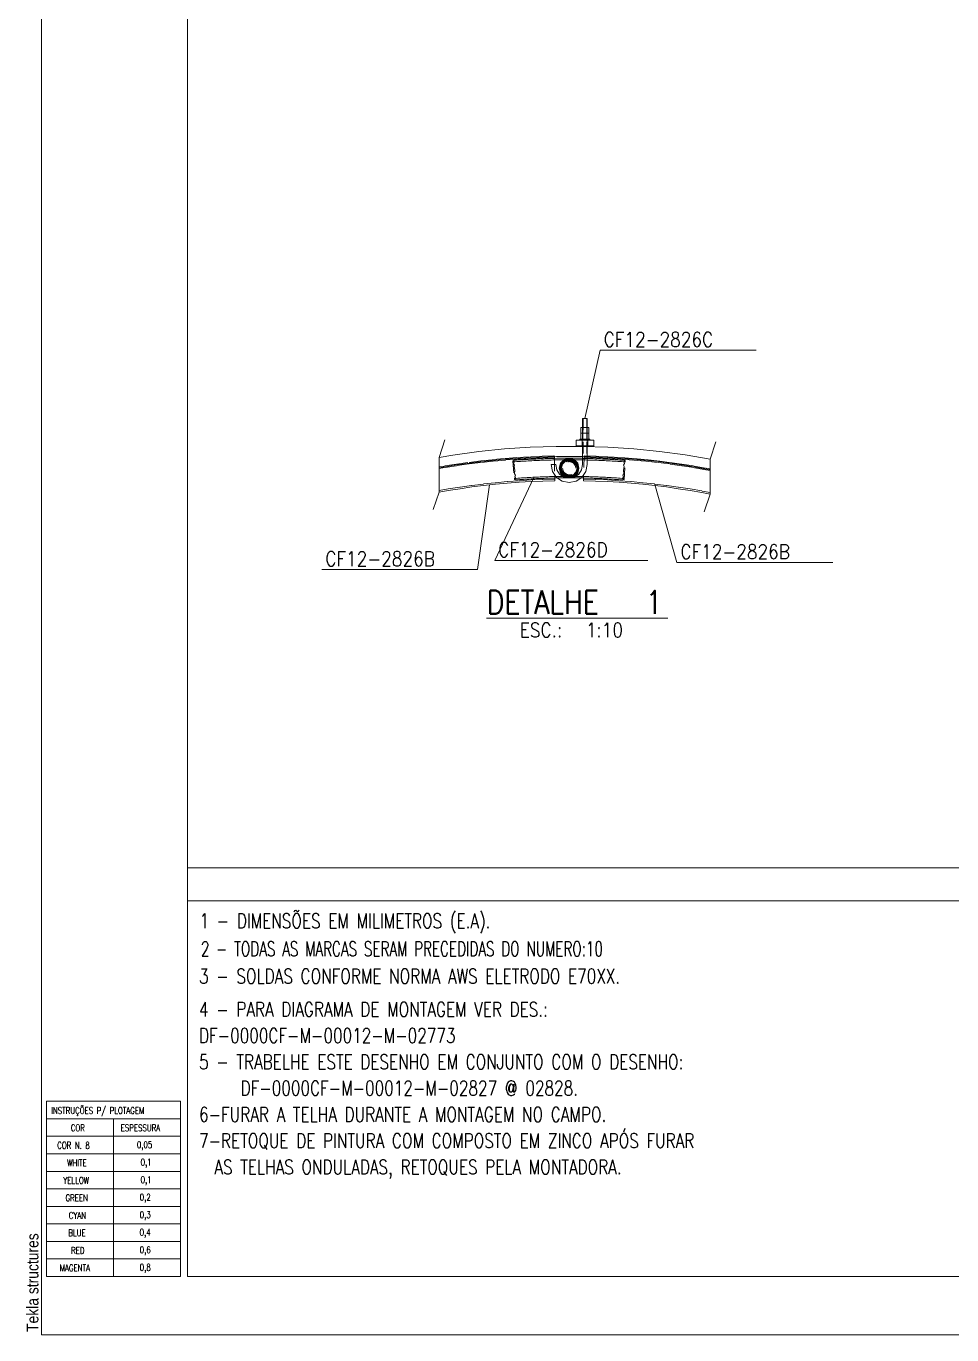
# Model space of a CAD drawing. Header units: millimetres. Extents: x -753 to 90, y 56274 to 56868.
# Drawn here: x -753.1 to -594.6, y 56273.7 to 56497.8 of the extents above; entities that cross this region are included whole.
import ezdxf

# ---------------------------------------------------------------- set-up
doc = ezdxf.new("R2010")
doc.units = ezdxf.units.MM
doc.linetypes.add('XKITLINE00', pattern=[0])
doc.linetypes.add('XKITLINE02', pattern=[4, 2, -2])
for name, color, linetype, lineweight in [('Folha do desenho', 3, 'Continuous', 0), ('Objeto gráfico', 3, 'Continuous', 0), ('Outro tipo de objeto', 7, 'Continuous', 0), ('Peça', 2, 'Continuous', 0), ('Texto', 7, 'Continuous', 0)]:
    doc.layers.add(name, color=color, linetype=linetype, lineweight=lineweight)
doc.styles.add('ARIAL', font='arial.ttf')
doc.styles.add('ROMANS', font='romans__.ttf')
doc.styles.add('SIMPLEX', font='simplex_.ttf')

# ---------------------------------------------------------------- blocks, each defined once
blk = doc.blocks.new('*A1')
at = {"layer": 'Folha do desenho', "color": 5, "style": 'ARIAL', "width": 0.85}
blk.add_text('Tekla structures', height=2, rotation=90, dxfattribs=at).set_placement((-751.02, 56274.21))
blk = doc.blocks.new('*A2079')
at = {"layer": 'Peça', "color": 4, "linetype": 'XKITLINE00', "lineweight": 0}
for p, q in [((-675.62, 56424.98), (-680.02, 56424.38)), ((-671.21, 56425.43), (-675.62, 56424.98)), ((-666.78, 56425.72), (-671.21, 56425.43)), ((-662.35, 56425.87), (-666.78, 56425.72)), ((-657.91, 56425.87), (-662.35, 56425.87)), ((-653.48, 56425.73), (-657.91, 56425.87)), ((-649.05, 56425.43), (-653.48, 56425.73)), ((-644.64, 56424.98), (-649.05, 56425.43)), ((-640.24, 56424.39), (-644.64, 56424.98)), ((-680.02, 56424.38), (-682.39, 56423.98)), ((-679.76, 56422.65), (-675.42, 56423.24)), ((-675.42, 56423.24), (-671.06, 56423.68)), ((-671.06, 56423.68), (-666.7, 56423.98)), ((-666.7, 56423.98), (-662.32, 56424.12)), ((-662.32, 56424.12), (-657.94, 56424.12)), ((-657.94, 56424.12), (-653.57, 56423.98)), ((-653.57, 56423.98), (-649.2, 56423.69)), ((-649.2, 56423.69), (-644.84, 56423.25)), ((-644.84, 56423.25), (-640.51, 56422.66)), ((-640.24, 56424.39), (-635.99, 56423.67)), ((-682.39, 56422.21), (-679.76, 56422.65)), ((-636.19, 56421.93), (-640.51, 56422.66)), ((-635.99, 56421.89), (-636.19, 56421.93))]:
    blk.add_line(p, q, dxfattribs=at)
blk = doc.blocks.new('*A2080')
at = {"layer": 'Peça', "color": 7, "linetype": 'XKITLINE02', "lineweight": 0}
for p, q in [((-658.12, 56428.1), (-658.12, 56429.1)), ((-658.12, 56429.1), (-657.77, 56429.1)), ((-658.12, 56429.1), (-657.77, 56429.1)), ((-657.77, 56428.1), (-658.12, 56428.1)), ((-658.12, 56428.1), (-657.77, 56428.1)), ((-657.77, 56428.1), (-657.77, 56429.1)), ((-657.77, 56429.1), (-657.08, 56429.1)), ((-657.77, 56429.1), (-657.08, 56429.1)), ((-657.08, 56428.1), (-657.77, 56428.1)), ((-657.77, 56428.1), (-657.08, 56428.1)), ((-657.08, 56428.1), (-657.08, 56429.1)), ((-656.73, 56429.1), (-657.08, 56429.1)), ((-657.08, 56429.1), (-656.73, 56429.1)), ((-657.08, 56428.1), (-656.73, 56428.1)), ((-656.73, 56428.1), (-657.08, 56428.1)), ((-656.73, 56428.1), (-656.73, 56429.1))]:
    blk.add_line(p, q, dxfattribs=at)
blk = doc.blocks.new('*A2081')
at = {"layer": 'Peça', "color": 7, "linetype": 'XKITLINE02', "lineweight": 0}
for p, q in [((-658.12, 56427.1), (-658.12, 56428.1)), ((-658.12, 56428.1), (-657.77, 56428.1)), ((-658.12, 56428.1), (-657.77, 56428.1)), ((-657.77, 56427.1), (-657.77, 56428.1)), ((-657.77, 56428.1), (-657.08, 56428.1)), ((-657.77, 56428.1), (-657.08, 56428.1)), ((-657.08, 56427.1), (-657.08, 56428.1)), ((-656.73, 56428.1), (-657.08, 56428.1)), ((-657.08, 56428.1), (-656.73, 56428.1)), ((-656.73, 56427.1), (-656.73, 56428.1)), ((-657.77, 56427.1), (-658.12, 56427.1)), ((-658.12, 56427.1), (-657.77, 56427.1)), ((-657.08, 56427.1), (-657.77, 56427.1)), ((-657.77, 56427.1), (-657.08, 56427.1)), ((-657.08, 56427.1), (-656.73, 56427.1)), ((-656.73, 56427.1), (-657.08, 56427.1))]:
    blk.add_line(p, q, dxfattribs=at)
blk = doc.blocks.new('*A2082')
at = {"layer": 'Peça', "color": 7, "linetype": 'XKITLINE02', "lineweight": 0}
for p, q in [((-658.27, 56426.94), (-658.27, 56427.1)), ((-657.85, 56427.1), (-658.27, 56427.1)), ((-658.27, 56427.1), (-658.16, 56427.1)), ((-658.16, 56426.94), (-658.27, 56426.94)), ((-658.27, 56426.94), (-658.16, 56426.94)), ((-658.16, 56427.1), (-657, 56427.1)), ((-657, 56426.94), (-658.16, 56426.94)), ((-658.16, 56426.94), (-656.69, 56426.94)), ((-657.87, 56426.94), (-657.87, 56427.1)), ((-657.2, 56427.1), (-657.87, 56427.1)), ((-657.03, 56426.94), (-657.87, 56426.94)), ((-656.69, 56427.1), (-657.85, 56427.1)), ((-657.03, 56427.1), (-657.81, 56427.1)), ((-657.2, 56426.94), (-657.81, 56426.94)), ((-657.03, 56426.94), (-656.99, 56426.94)), ((-657.03, 56426.94), (-656.97, 56426.94)), ((-657, 56427.1), (-656.57, 56427.1)), ((-657, 56426.94), (-656.92, 56426.94)), ((-656.99, 56426.94), (-656.97, 56426.94)), ((-656.97, 56426.94), (-656.97, 56427.1)), ((-656.92, 56426.94), (-656.69, 56426.94)), ((-656.57, 56427.1), (-656.69, 56427.1)), ((-656.69, 56426.94), (-656.57, 56426.94)), ((-656.69, 56426.94), (-656.57, 56426.94)), ((-656.57, 56426.94), (-656.57, 56427.1))]:
    blk.add_line(p, q, dxfattribs=at)
blk = doc.blocks.new('*A2083')
at = {"layer": 'Peça', "color": 7, "linetype": 'XKITLINE02', "lineweight": 0}
for p, q in [((-658.92, 56425.94), (-658.92, 56426.94)), ((-658.72, 56426.94), (-658.92, 56426.94)), ((-658.92, 56426.94), (-658.72, 56426.94)), ((-658.72, 56425.94), (-658.92, 56425.94)), ((-658.92, 56425.94), (-658.72, 56425.94)), ((-658.17, 56426.94), (-658.72, 56426.94)), ((-658.72, 56426.94), (-658.17, 56426.94)), ((-658.17, 56425.94), (-658.72, 56425.94)), ((-658.72, 56425.94), (-658.17, 56425.94)), ((-657.63, 56426.94), (-658.17, 56426.94)), ((-658.17, 56426.94), (-656.67, 56426.94)), ((-657.63, 56425.94), (-658.17, 56425.94)), ((-658.17, 56425.94), (-656.67, 56425.94)), ((-657.92, 56425.94), (-657.92, 56426.94)), ((-657.17, 56426.94), (-657.92, 56426.94)), ((-657.92, 56425.94), (-657.86, 56425.94)), ((-656.99, 56425.94), (-657.92, 56425.94)), ((-657.86, 56425.94), (-657.17, 56425.94)), ((-656.12, 56426.94), (-657.63, 56426.94)), ((-657.12, 56425.94), (-657.63, 56425.94)), ((-657.03, 56426.94), (-656.99, 56426.94)), ((-657.03, 56425.94), (-656.99, 56425.94)), ((-656.99, 56425.94), (-656.92, 56425.94)), ((-656.92, 56425.94), (-656.99, 56425.94)), ((-656.92, 56425.94), (-656.92, 56426.94)), ((-656.67, 56426.94), (-656.12, 56426.94)), ((-656.12, 56425.94), (-656.67, 56425.94)), ((-656.67, 56425.94), (-656.12, 56425.94)), ((-656.12, 56426.94), (-655.92, 56426.94)), ((-655.92, 56426.94), (-656.12, 56426.94)), ((-655.92, 56425.94), (-656.12, 56425.94)), ((-656.12, 56425.94), (-655.92, 56425.94)), ((-655.92, 56425.94), (-655.92, 56426.94))]:
    blk.add_line(p, q, dxfattribs=at)
blk = doc.blocks.new('*A2084')
at = {"layer": 'Peça', "color": 7, "linetype": 'XKITLINE02', "lineweight": 0}
for p, q in [((-657.82, 56430.65), (-657.82, 56422.74)), ((-657.42, 56430.65), (-657.82, 56430.65)), ((-657.72, 56430.65), (-657.72, 56424.15)), ((-657.63, 56430.65), (-657.14, 56430.65)), ((-657.14, 56430.65), (-657.42, 56430.65)), ((-657.21, 56430.65), (-657.12, 56430.65)), ((-657.12, 56430.65), (-657.21, 56430.65)), ((-657.12, 56430.65), (-657.12, 56424.15)), ((-657.03, 56422.74), (-657.03, 56430.65)), ((-663.22, 56422.74), (-663.22, 56422.76)), ((-663.22, 56422.76), (-662.54, 56422.76)), ((-662.98, 56421.56), (-663.22, 56422.74)), ((-663.1, 56422.76), (-662.43, 56422.76)), ((-662.43, 56422.74), (-662.43, 56422.76)), ((-662.25, 56421.86), (-662.43, 56422.74)), ((-657.99, 56421.86), (-657.82, 56422.74)), ((-657.21, 56424.15), (-657.42, 56424.15)), ((-657.42, 56424.15), (-657.21, 56424.15)), ((-657.26, 56421.56), (-657.03, 56422.74)), ((-657.12, 56424.15), (-657.21, 56424.15)), ((-662.98, 56421.56), (-662.31, 56420.56)), ((-662.31, 56420.56), (-661.31, 56419.89)), ((-661.76, 56421.12), (-662.25, 56421.86)), ((-661.01, 56420.62), (-661.76, 56421.12)), ((-661.01, 56420.62), (-660.13, 56420.45)), ((-659.23, 56420.62), (-660.11, 56420.45)), ((-658.49, 56421.12), (-659.23, 56420.62)), ((-657.93, 56420.56), (-658.93, 56419.89)), ((-657.99, 56421.86), (-658.49, 56421.12)), ((-657.26, 56421.56), (-657.93, 56420.56)), ((-661.31, 56419.89), (-660.13, 56419.66)), ((-660.13, 56420.45), (-660.12, 56420.45)), ((-660.13, 56419.66), (-660.11, 56419.66)), ((-660.11, 56419.66), (-658.93, 56419.89))]:
    blk.add_line(p, q, dxfattribs=at)
at = {"layer": 'Peça', "color": 4, "linetype": 'XKITLINE00', "lineweight": 0}
for p, q in [((-660.13, 56420.45), (-660.13, 56420.45)), ((-660.12, 56420.45), (-660.11, 56420.45))]:
    blk.add_line(p, q, dxfattribs=at)
blk = doc.blocks.new('*A2085')
at = {"layer": 'Peça', "color": 7, "linetype": 'XKITLINE02', "lineweight": 0}
for p, q in [((-679.44, 56422.82), (-681.52, 56422.49)), ((-679.44, 56422.82), (-677.36, 56423.11)), ((-677.32, 56422.85), (-679.4, 56422.55)), ((-675.27, 56423.37), (-677.36, 56423.11)), ((-675.24, 56423.11), (-677.32, 56422.85)), ((-675.27, 56423.37), (-673.17, 56423.6)), ((-673.15, 56423.34), (-675.24, 56423.11)), ((-673.17, 56423.6), (-671.08, 56423.79)), ((-671.05, 56423.53), (-673.15, 56423.34)), ((-671.08, 56423.79), (-671.07, 56423.79)), ((-671.07, 56423.79), (-668.98, 56423.95)), ((-668.96, 56423.69), (-671.05, 56423.53)), ((-668.98, 56423.95), (-666.87, 56424.08)), ((-666.86, 56423.81), (-668.96, 56423.69)), ((-664.77, 56424.17), (-666.87, 56424.08)), ((-664.76, 56423.91), (-666.86, 56423.81)), ((-664.77, 56424.17), (-662.66, 56424.23)), ((-662.66, 56423.96), (-664.76, 56423.91)), ((-662.66, 56424.23), (-662.66, 56424.11)), ((-662.65, 56423.61), (-662.6, 56420.99)), ((-682.39, 56422.34), (-681.52, 56422.49)), ((-682.39, 56422.07), (-681.48, 56422.23)), ((-679.4, 56422.55), (-681.48, 56422.23)), ((-682.39, 56418.3), (-680.87, 56418.57)), ((-678.85, 56418.88), (-680.87, 56418.57)), ((-676.83, 56419.17), (-678.85, 56418.88)), ((-674.81, 56419.42), (-676.83, 56419.17)), ((-672.78, 56419.64), (-674.81, 56419.42)), ((-670.74, 56419.83), (-672.78, 56419.64)), ((-668.71, 56419.99), (-670.74, 56419.83)), ((-666.67, 56420.11), (-668.71, 56419.99)), ((-666.67, 56420.11), (-664.63, 56420.2)), ((-664.63, 56420.2), (-662.59, 56420.25))]:
    blk.add_line(p, q, dxfattribs=at)
at = {"layer": 'Peça', "color": 4, "linetype": 'XKITLINE00', "lineweight": 0}
for p, q in [((-662.66, 56424.11), (-662.66, 56424.07)), ((-662.66, 56424.07), (-662.64, 56422.76)), ((-662.6, 56420.99), (-662.58, 56419.99)), ((-682.39, 56418.03), (-680.83, 56418.3)), ((-680.83, 56418.3), (-678.81, 56418.62)), ((-678.81, 56418.62), (-676.8, 56418.91)), ((-676.8, 56418.91), (-674.77, 56419.16)), ((-674.77, 56419.16), (-672.75, 56419.38)), ((-672.75, 56419.38), (-670.72, 56419.57)), ((-670.72, 56419.57), (-668.69, 56419.72)), ((-668.69, 56419.72), (-666.65, 56419.84)), ((-664.62, 56419.93), (-666.65, 56419.84)), ((-662.58, 56419.99), (-664.62, 56419.93))]:
    blk.add_line(p, q, dxfattribs=at)
blk = doc.blocks.new('*A2086')
at = {"layer": 'Peça', "color": 7, "linetype": 'XKITLINE02', "lineweight": 0}
for p, q in [((-661.63, 56422.8), (-661.81, 56422.13)), ((-661.64, 56422.76), (-661.81, 56422.13)), ((-661.58, 56422.98), (-661.64, 56422.76)), ((-660.97, 56423.59), (-661.58, 56422.98)), ((-661.58, 56422.98), (-660.97, 56423.59)), ((-661.36, 56422.8), (-661.54, 56422.13)), ((-661.35, 56422.84), (-661.36, 56422.8)), ((-661.35, 56422.84), (-660.83, 56423.36)), ((-660.97, 56423.59), (-660.12, 56423.82)), ((-660.29, 56423.77), (-660.97, 56423.59)), ((-659.28, 56423.59), (-660.97, 56423.59)), ((-660.83, 56423.36), (-660.12, 56423.55)), ((-660.12, 56423.82), (-660.29, 56423.77)), ((-660.12, 56423.82), (-659.28, 56423.59)), ((-659.49, 56423.65), (-660.12, 56423.82)), ((-660.12, 56423.55), (-659.41, 56423.36)), ((-659.28, 56423.59), (-659.49, 56423.65)), ((-659.41, 56423.36), (-658.89, 56422.84)), ((-659.28, 56423.59), (-658.66, 56422.98)), ((-659.28, 56423.59), (-658.66, 56422.98)), ((-658.89, 56422.84), (-658.88, 56422.8)), ((-658.88, 56422.8), (-658.7, 56422.13)), ((-658.66, 56422.98), (-658.44, 56422.13)), ((-661.63, 56421.46), (-661.81, 56422.13)), ((-661.64, 56421.51), (-661.81, 56422.13)), ((-661.64, 56421.51), (-661.58, 56421.29)), ((-661.58, 56421.29), (-660.97, 56420.67)), ((-661.58, 56421.29), (-660.97, 56420.67)), ((-661.36, 56421.46), (-661.54, 56422.13)), ((-661.35, 56421.42), (-661.36, 56421.46)), ((-660.83, 56420.9), (-661.35, 56421.42)), ((-660.12, 56420.45), (-660.97, 56420.67)), ((-660.97, 56420.67), (-659.28, 56420.67)), ((-660.97, 56420.67), (-660.28, 56420.49)), ((-660.12, 56420.71), (-660.83, 56420.9)), ((-659.41, 56420.9), (-660.12, 56420.71)), ((-659.28, 56420.67), (-660.12, 56420.45)), ((-660.12, 56420.45), (-659.33, 56420.66)), ((-659.41, 56420.9), (-658.89, 56421.42)), ((-659.33, 56420.66), (-659.28, 56420.67)), ((-658.66, 56421.29), (-659.28, 56420.67)), ((-658.66, 56421.29), (-659.28, 56420.67)), ((-658.89, 56421.42), (-658.88, 56421.46)), ((-658.88, 56421.46), (-658.7, 56422.13)), ((-658.44, 56422.13), (-658.66, 56421.29)), ((-660.28, 56420.49), (-660.12, 56420.45))]:
    blk.add_line(p, q, dxfattribs=at)
for radius, start, end in [(1.57, 157.5, 337.5), (1.57, 337.5, 157.5), (1.42, 120, 300), (1.42, 300, 120)]:
    blk.add_arc((-660.12, 56422.13), radius, start, end, dxfattribs=at)
blk = doc.blocks.new('*A2087')
at = {"layer": 'Peça', "color": 4, "linetype": 'XKITLINE00', "lineweight": 0}
for p, q in [((-661.58, 56422.98), (-661.81, 56422.13)), ((-660.97, 56423.59), (-661.58, 56422.98)), ((-660.12, 56423.82), (-660.97, 56423.59)), ((-660.12, 56423.82), (-659.28, 56423.59)), ((-659.28, 56423.59), (-658.66, 56422.98)), ((-658.66, 56422.98), (-658.44, 56422.13)), ((-661.81, 56422.13), (-661.58, 56421.29)), ((-661.58, 56421.29), (-660.97, 56420.67)), ((-660.97, 56420.67), (-660.12, 56420.45)), ((-659.28, 56420.67), (-660.12, 56420.45)), ((-658.66, 56421.29), (-659.28, 56420.67)), ((-658.66, 56421.29), (-658.44, 56422.13))]:
    blk.add_line(p, q, dxfattribs=at)
at = {"layer": 'Peça', "color": 7, "linetype": 'XKITLINE02', "lineweight": 0}
for p, q in [((-660.97, 56423.59), (-661.58, 56422.98)), ((-661.58, 56422.98), (-661.58, 56422.98)), ((-661.54, 56422.13), (-661.35, 56422.84)), ((-661.35, 56422.84), (-660.83, 56423.36)), ((-660.97, 56423.59), (-660.12, 56423.82)), ((-660.97, 56423.59), (-659.28, 56423.59)), ((-660.83, 56423.36), (-660.12, 56423.55)), ((-660.12, 56423.82), (-659.49, 56423.65)), ((-660.12, 56423.55), (-659.41, 56423.36)), ((-659.49, 56423.65), (-659.28, 56423.59)), ((-658.89, 56422.84), (-659.41, 56423.36)), ((-659.28, 56423.59), (-658.66, 56422.98)), ((-658.7, 56422.13), (-658.89, 56422.84)), ((-658.66, 56422.98), (-658.66, 56422.98)), ((-661.81, 56422.13), (-661.81, 56422.13)), ((-661.64, 56421.51), (-661.63, 56421.46)), ((-661.58, 56421.29), (-660.97, 56420.67)), ((-661.35, 56421.42), (-661.54, 56422.13)), ((-661.35, 56421.42), (-660.83, 56420.9)), ((-660.97, 56420.67), (-659.28, 56420.67)), ((-660.12, 56420.45), (-660.97, 56420.67)), ((-660.83, 56420.9), (-660.12, 56420.71)), ((-660.12, 56420.71), (-659.41, 56420.9)), ((-659.49, 56420.62), (-660.12, 56420.45)), ((-659.28, 56420.67), (-659.49, 56420.62)), ((-659.41, 56420.9), (-658.89, 56421.42)), ((-658.66, 56421.29), (-659.28, 56420.67)), ((-658.7, 56422.13), (-658.89, 56421.42)), ((-658.61, 56421.51), (-658.66, 56421.29)), ((-658.44, 56422.13), (-658.44, 56422.13))]:
    blk.add_line(p, q, dxfattribs=at)
at = {"layer": 'Peça', "color": 4, "linetype": 'XKITLINE00', "lineweight": 0}
for radius, start, end in [(1.57, 22.5, 202.5), (1.57, 202.5, 22.5), (1.42, 60, 240), (1.42, 240, 60)]:
    blk.add_arc((-660.12, 56422.13), radius, start, end, dxfattribs=at)
blk = doc.blocks.new('*A2088')
at = {"layer": 'Peça', "color": 7, "linetype": 'XKITLINE02', "lineweight": 0}
for p, q in [((-657.58, 56424.23), (-657.64, 56420.99)), ((-655.49, 56423.91), (-657.59, 56423.96)), ((-657.58, 56424.23), (-655.48, 56424.17)), ((-653.39, 56423.81), (-655.49, 56423.91)), ((-655.48, 56424.17), (-653.37, 56424.08)), ((-651.29, 56423.69), (-653.39, 56423.81)), ((-653.37, 56424.08), (-651.27, 56423.95)), ((-649.19, 56423.53), (-651.29, 56423.69)), ((-651.27, 56423.95), (-649.17, 56423.79)), ((-647.1, 56423.34), (-649.19, 56423.53)), ((-649.17, 56423.79), (-647.07, 56423.6)), ((-645.01, 56423.11), (-647.1, 56423.34)), ((-647.07, 56423.6), (-644.98, 56423.37)), ((-642.92, 56422.85), (-645.01, 56423.11)), ((-644.98, 56423.37), (-642.89, 56423.11)), ((-640.84, 56422.55), (-642.92, 56422.85)), ((-642.89, 56423.11), (-640.8, 56422.82)), ((-640.8, 56422.82), (-638.72, 56422.49)), ((-638.77, 56422.23), (-640.84, 56422.55)), ((-636.7, 56421.86), (-638.77, 56422.23)), ((-638.72, 56422.49), (-636.65, 56422.13)), ((-636.7, 56421.86), (-635.99, 56421.73)), ((-636.65, 56422.13), (-635.99, 56422)), ((-655.62, 56420.2), (-657.66, 56420.25)), ((-653.58, 56420.11), (-655.62, 56420.2)), ((-653.58, 56420.11), (-651.54, 56419.99)), ((-651.54, 56419.99), (-649.5, 56419.83)), ((-649.5, 56419.83), (-647.47, 56419.64)), ((-647.47, 56419.64), (-645.44, 56419.42)), ((-645.44, 56419.42), (-643.41, 56419.17)), ((-643.41, 56419.17), (-641.39, 56418.88)), ((-641.39, 56418.88), (-639.38, 56418.57)), ((-639.38, 56418.57), (-637.36, 56418.22)), ((-637.36, 56418.22), (-635.99, 56417.95))]:
    blk.add_line(p, q, dxfattribs=at)
at = {"layer": 'Peça', "color": 4, "linetype": 'XKITLINE00', "lineweight": 0}
for p, q in [((-657.64, 56420.99), (-657.66, 56419.99)), ((-657.66, 56419.99), (-655.63, 56419.93)), ((-655.63, 56419.93), (-653.59, 56419.84)), ((-653.59, 56419.84), (-651.56, 56419.72)), ((-651.56, 56419.72), (-649.53, 56419.57)), ((-649.53, 56419.57), (-647.5, 56419.38)), ((-647.5, 56419.38), (-645.47, 56419.16)), ((-645.47, 56419.16), (-643.45, 56418.91)), ((-643.45, 56418.91), (-641.43, 56418.62)), ((-641.43, 56418.62), (-639.42, 56418.3)), ((-639.42, 56418.3), (-637.41, 56417.95)), ((-637.41, 56417.95), (-635.99, 56417.68))]:
    blk.add_line(p, q, dxfattribs=at)
blk = doc.blocks.new('*A2089')
at = {"layer": 'Peça', "color": 7, "linetype": 'XKITLINE02', "lineweight": 0}
for p, q in [((-661.46, 56422.14), (-661.29, 56422.8)), ((-661.29, 56422.8), (-660.8, 56423.29)), ((-660.8, 56423.29), (-660.12, 56423.47)), ((-660.12, 56423.47), (-659.45, 56423.29)), ((-659.45, 56423.29), (-658.96, 56422.8)), ((-658.96, 56422.8), (-658.78, 56422.13)), ((-661.47, 56422.13), (-661.46, 56422.14)), ((-661.29, 56421.46), (-661.47, 56422.13)), ((-660.8, 56420.96), (-661.29, 56421.46)), ((-660.12, 56420.78), (-660.8, 56420.96)), ((-659.45, 56420.96), (-660.12, 56420.78)), ((-658.96, 56421.46), (-659.45, 56420.96)), ((-658.78, 56422.13), (-658.96, 56421.46))]:
    blk.add_line(p, q, dxfattribs=at)
for radius, start, end in [(1.23, 22.5, 202.5), (1.12, 0, 180), (1.23, 202.5, 22.5), (1.12, 180, 0)]:
    blk.add_arc((-660.12, 56422.13), radius, start, end, dxfattribs=at)
blk = doc.blocks.new('*A2090')
at = {"layer": 'Peça', "color": 7, "linetype": 'XKITLINE02', "lineweight": 0}
for p, q in [((-669.57, 56423.48), (-669.76, 56423.35)), ((-669.76, 56423.35), (-669.52, 56420.22)), ((-669.75, 56423.2), (-669.42, 56423.22)), ((-669.57, 56423.48), (-669.64, 56423.3)), ((-669.64, 56423.3), (-669.51, 56423.26)), ((-669.51, 56423.26), (-669.63, 56422.94)), ((-669.63, 56422.94), (-669.46, 56422.64)), ((-669.57, 56423.48), (-669.44, 56423.49)), ((-669.44, 56423.49), (-669.12, 56423.51)), ((-669.42, 56423.22), (-669.1, 56423.25)), ((-669.12, 56423.51), (-668.79, 56423.54)), ((-669.1, 56423.25), (-668.77, 56423.27)), ((-668.79, 56423.54), (-668.46, 56423.56)), ((-668.77, 56423.27), (-668.44, 56423.29)), ((-668.46, 56423.56), (-668.14, 56423.58)), ((-668.44, 56423.29), (-668.12, 56423.31)), ((-668.14, 56423.58), (-667.81, 56423.6)), ((-668.12, 56423.31), (-667.79, 56423.33)), ((-667.81, 56423.6), (-667.48, 56423.62)), ((-667.79, 56423.33), (-667.47, 56423.35)), ((-667.48, 56423.62), (-667.16, 56423.64)), ((-667.47, 56423.35), (-667.14, 56423.37)), ((-667.16, 56423.64), (-666.83, 56423.66)), ((-667.14, 56423.37), (-666.82, 56423.39)), ((-666.83, 56423.66), (-666.5, 56423.67)), ((-666.82, 56423.39), (-666.49, 56423.41)), ((-666.5, 56423.67), (-666.18, 56423.69)), ((-666.49, 56423.41), (-666.16, 56423.42)), ((-666.18, 56423.69), (-665.85, 56423.7)), ((-666.16, 56423.42), (-665.84, 56423.44)), ((-665.85, 56423.7), (-665.52, 56423.72)), ((-665.84, 56423.44), (-665.51, 56423.45)), ((-665.52, 56423.72), (-665.2, 56423.73)), ((-665.51, 56423.45), (-665.18, 56423.47)), ((-665.2, 56423.73), (-664.87, 56423.74)), ((-665.18, 56423.47), (-664.86, 56423.48)), ((-664.87, 56423.74), (-664.54, 56423.76)), ((-664.86, 56423.48), (-664.53, 56423.49)), ((-664.54, 56423.76), (-664.21, 56423.77)), ((-664.53, 56423.49), (-664.21, 56423.5)), ((-664.21, 56423.77), (-663.89, 56423.78)), ((-664.21, 56423.5), (-663.88, 56423.51)), ((-663.89, 56423.78), (-663.56, 56423.79)), ((-663.88, 56423.51), (-663.55, 56423.52)), ((-663.56, 56423.79), (-663.23, 56423.8)), ((-663.55, 56423.52), (-663.23, 56423.53)), ((-663.23, 56423.8), (-662.91, 56423.8)), ((-663.23, 56423.53), (-662.9, 56423.54)), ((-662.66, 56423.81), (-662.91, 56423.8)), ((-662.9, 56423.54), (-662.57, 56423.55)), ((-662.57, 56423.55), (-662.25, 56423.55)), ((-662.25, 56423.55), (-661.92, 56423.56)), ((-661.92, 56423.56), (-661.59, 56423.56)), ((-661.59, 56423.56), (-661.27, 56423.56)), ((-661.27, 56423.56), (-660.94, 56423.57)), ((-660.94, 56423.57), (-660.61, 56423.57)), ((-660.61, 56423.57), (-660.29, 56423.57)), ((-660.29, 56423.57), (-659.96, 56423.57)), ((-659.96, 56423.57), (-659.63, 56423.57)), ((-659.63, 56423.57), (-659.31, 56423.57)), ((-659.31, 56423.57), (-658.98, 56423.56)), ((-658.98, 56423.56), (-658.66, 56423.56)), ((-658.66, 56423.56), (-658.33, 56423.56)), ((-658.33, 56423.56), (-658, 56423.55)), ((-658, 56423.55), (-657.68, 56423.55)), ((-657.82, 56423.81), (-657.67, 56423.81)), ((-657.68, 56423.55), (-657.35, 56423.54)), ((-657.67, 56423.81), (-657.34, 56423.8)), ((-657.35, 56423.54), (-657.02, 56423.53)), ((-657.34, 56423.8), (-657.02, 56423.8)), ((-657.02, 56423.8), (-656.69, 56423.79)), ((-657.02, 56423.53), (-656.7, 56423.52)), ((-656.7, 56423.52), (-656.37, 56423.51)), ((-656.69, 56423.79), (-656.36, 56423.78)), ((-656.37, 56423.51), (-656.04, 56423.5)), ((-656.36, 56423.78), (-656.03, 56423.77)), ((-656.04, 56423.5), (-655.72, 56423.49)), ((-656.03, 56423.77), (-655.71, 56423.76)), ((-655.72, 56423.49), (-655.39, 56423.48)), ((-655.71, 56423.76), (-655.38, 56423.74)), ((-655.39, 56423.48), (-655.06, 56423.47)), ((-655.38, 56423.74), (-655.05, 56423.73)), ((-655.06, 56423.47), (-654.74, 56423.45)), ((-655.05, 56423.73), (-654.73, 56423.72)), ((-654.74, 56423.45), (-654.41, 56423.44)), ((-654.73, 56423.72), (-654.4, 56423.7)), ((-654.41, 56423.44), (-654.09, 56423.42)), ((-654.4, 56423.7), (-654.07, 56423.69)), ((-654.09, 56423.42), (-653.76, 56423.41)), ((-654.07, 56423.69), (-653.75, 56423.67)), ((-653.76, 56423.41), (-653.43, 56423.39)), ((-653.75, 56423.67), (-653.42, 56423.65)), ((-653.43, 56423.39), (-653.11, 56423.37)), ((-653.42, 56423.65), (-653.39, 56423.65)), ((-653.39, 56423.65), (-653.09, 56423.64)), ((-653.11, 56423.37), (-652.78, 56423.35)), ((-653.09, 56423.64), (-652.77, 56423.62)), ((-652.78, 56423.35), (-652.46, 56423.33)), ((-652.77, 56423.62), (-652.44, 56423.6)), ((-652.46, 56423.33), (-652.13, 56423.31)), ((-652.44, 56423.6), (-652.11, 56423.58)), ((-652.13, 56423.31), (-651.8, 56423.29)), ((-652.11, 56423.58), (-651.79, 56423.56)), ((-651.8, 56423.29), (-651.48, 56423.27)), ((-651.79, 56423.56), (-651.46, 56423.53)), ((-651.48, 56423.27), (-651.15, 56423.25)), ((-651.46, 56423.53), (-651.13, 56423.51)), ((-651.15, 56423.25), (-650.83, 56423.22)), ((-651.13, 56423.51), (-650.81, 56423.49)), ((-650.83, 56423.22), (-650.5, 56423.2)), ((-650.81, 56423.49), (-650.68, 56423.48)), ((-650.79, 56422.64), (-650.62, 56422.94)), ((-650.62, 56423.3), (-650.75, 56423.26)), ((-650.62, 56422.94), (-650.75, 56423.26)), ((-650.73, 56420.22), (-650.49, 56423.35)), ((-650.68, 56423.48), (-650.49, 56423.35)), ((-650.68, 56423.48), (-650.62, 56423.3)), ((-669.46, 56422.64), (-669.56, 56422.42)), ((-669.56, 56422.42), (-669.44, 56421.8)), ((-669.44, 56421.8), (-669.56, 56422.42)), ((-669.47, 56421.17), (-669.44, 56421.8)), ((-669.47, 56421.17), (-669.44, 56421.8)), ((-669.32, 56420.96), (-669.47, 56421.17)), ((-669.45, 56420.64), (-669.32, 56420.96)), ((-669.27, 56420.35), (-669.45, 56420.64)), ((-667.94, 56420.48), (-667.62, 56420.5)), ((-667.62, 56420.5), (-667.3, 56420.52)), ((-667.3, 56420.52), (-666.98, 56420.54)), ((-666.98, 56420.54), (-666.66, 56420.55)), ((-666.66, 56420.55), (-666.34, 56420.57)), ((-666.34, 56420.57), (-666.03, 56420.59)), ((-666.03, 56420.59), (-665.71, 56420.6)), ((-665.71, 56420.6), (-665.39, 56420.62)), ((-665.39, 56420.62), (-665.07, 56420.63)), ((-665.07, 56420.63), (-664.75, 56420.64)), ((-664.75, 56420.64), (-664.43, 56420.65)), ((-664.43, 56420.65), (-664.11, 56420.66)), ((-664.11, 56420.66), (-663.79, 56420.67)), ((-663.79, 56420.67), (-663.48, 56420.68)), ((-663.48, 56420.68), (-663.16, 56420.69)), ((-663.16, 56420.69), (-662.84, 56420.7)), ((-662.84, 56420.7), (-662.52, 56420.71)), ((-662.2, 56420.71), (-662.52, 56420.71)), ((-662.2, 56420.71), (-661.88, 56420.72)), ((-661.88, 56420.72), (-661.56, 56420.72)), ((-661.56, 56420.72), (-661.24, 56420.72)), ((-661.24, 56420.72), (-660.92, 56420.73)), ((-660.92, 56420.73), (-660.6, 56420.73)), ((-660.6, 56420.73), (-660.28, 56420.73)), ((-660.28, 56420.73), (-659.97, 56420.73)), ((-659.97, 56420.73), (-659.65, 56420.73)), ((-659.65, 56420.73), (-659.33, 56420.73)), ((-659.33, 56420.73), (-659.01, 56420.72)), ((-659.01, 56420.72), (-658.69, 56420.72)), ((-658.69, 56420.72), (-658.37, 56420.72)), ((-658.37, 56420.72), (-658.05, 56420.71)), ((-658.05, 56420.71), (-657.73, 56420.71)), ((-657.73, 56420.71), (-657.41, 56420.7)), ((-657.41, 56420.7), (-657.09, 56420.69)), ((-657.09, 56420.69), (-656.77, 56420.68)), ((-656.77, 56420.68), (-656.46, 56420.67)), ((-656.46, 56420.67), (-656.14, 56420.66)), ((-656.14, 56420.66), (-655.82, 56420.65)), ((-655.82, 56420.65), (-655.5, 56420.64)), ((-655.5, 56420.64), (-655.18, 56420.63)), ((-655.18, 56420.63), (-654.86, 56420.62)), ((-654.86, 56420.62), (-654.54, 56420.6)), ((-654.54, 56420.6), (-654.22, 56420.59)), ((-654.22, 56420.59), (-653.9, 56420.57)), ((-653.9, 56420.57), (-653.59, 56420.55)), ((-653.59, 56420.55), (-653.27, 56420.54)), ((-653.27, 56420.54), (-652.95, 56420.52)), ((-652.95, 56420.52), (-652.63, 56420.5)), ((-652.63, 56420.5), (-652.31, 56420.48)), ((-650.97, 56420.35), (-650.8, 56420.64)), ((-650.93, 56420.96), (-650.78, 56421.17)), ((-650.8, 56420.64), (-650.93, 56420.96)), ((-650.69, 56422.42), (-650.81, 56421.8)), ((-650.69, 56422.42), (-650.81, 56421.8)), ((-650.78, 56421.17), (-650.81, 56421.8)), ((-650.81, 56421.8), (-650.78, 56421.17)), ((-650.79, 56422.64), (-650.69, 56422.42)), ((-669.53, 56420.37), (-669.21, 56420.39)), ((-669.52, 56420.22), (-669.31, 56420.12)), ((-669.39, 56420.28), (-669.27, 56420.35)), ((-669.31, 56420.12), (-669.39, 56420.28)), ((-669.19, 56420.13), (-669.31, 56420.12)), ((-669.21, 56420.39), (-668.89, 56420.42)), ((-668.87, 56420.15), (-669.19, 56420.13)), ((-668.89, 56420.42), (-668.57, 56420.44)), ((-668.56, 56420.17), (-668.87, 56420.15)), ((-668.57, 56420.44), (-668.26, 56420.46)), ((-668.24, 56420.19), (-668.56, 56420.17)), ((-668.26, 56420.46), (-667.94, 56420.48)), ((-667.92, 56420.22), (-668.24, 56420.19)), ((-667.6, 56420.24), (-667.92, 56420.22)), ((-667.29, 56420.25), (-667.6, 56420.24)), ((-666.97, 56420.27), (-667.29, 56420.25)), ((-666.65, 56420.29), (-666.97, 56420.27)), ((-666.33, 56420.31), (-666.65, 56420.29)), ((-666.01, 56420.32), (-666.33, 56420.31)), ((-665.7, 56420.34), (-666.01, 56420.32)), ((-665.38, 56420.35), (-665.7, 56420.34)), ((-665.06, 56420.36), (-665.38, 56420.35)), ((-664.74, 56420.38), (-665.06, 56420.36)), ((-664.42, 56420.39), (-664.74, 56420.38)), ((-664.1, 56420.4), (-664.42, 56420.39)), ((-663.79, 56420.41), (-664.1, 56420.4)), ((-663.47, 56420.42), (-663.79, 56420.41)), ((-663.15, 56420.43), (-663.47, 56420.42)), ((-662.83, 56420.43), (-663.15, 56420.43)), ((-662.59, 56420.44), (-662.83, 56420.43)), ((-662.14, 56420.45), (-661.88, 56420.45)), ((-661.88, 56420.45), (-661.56, 56420.46)), ((-661.56, 56420.46), (-661.46, 56420.46)), ((-661.46, 56420.46), (-661.24, 56420.46)), ((-660.92, 56420.46), (-661.24, 56420.46)), ((-660.6, 56420.46), (-660.92, 56420.46)), ((-660.28, 56420.46), (-660.6, 56420.46)), ((-660.28, 56420.46), (-660.22, 56420.46)), ((-660.18, 56420.46), (-660.06, 56420.46)), ((-660.03, 56420.46), (-659.97, 56420.46)), ((-659.65, 56420.46), (-659.97, 56420.46)), ((-659.33, 56420.46), (-659.65, 56420.46)), ((-659.01, 56420.46), (-659.33, 56420.46)), ((-658.69, 56420.46), (-659.01, 56420.46)), ((-658.37, 56420.45), (-658.69, 56420.46)), ((-658.37, 56420.45), (-658.3, 56420.45)), ((-658.3, 56420.45), (-658.1, 56420.45)), ((-657.66, 56420.44), (-657.42, 56420.43)), ((-657.1, 56420.43), (-657.42, 56420.43)), ((-656.78, 56420.42), (-657.1, 56420.43)), ((-656.46, 56420.41), (-656.78, 56420.42)), ((-656.14, 56420.4), (-656.46, 56420.41)), ((-655.83, 56420.39), (-656.14, 56420.4)), ((-655.51, 56420.38), (-655.83, 56420.39)), ((-655.19, 56420.36), (-655.51, 56420.38)), ((-654.87, 56420.35), (-655.19, 56420.36)), ((-654.55, 56420.34), (-654.87, 56420.35)), ((-654.24, 56420.32), (-654.55, 56420.34)), ((-653.92, 56420.31), (-654.24, 56420.32)), ((-653.6, 56420.29), (-653.92, 56420.31)), ((-653.6, 56420.29), (-653.57, 56420.29)), ((-653.57, 56420.29), (-653.28, 56420.27)), ((-652.96, 56420.25), (-653.28, 56420.27)), ((-652.65, 56420.23), (-652.96, 56420.25)), ((-652.33, 56420.21), (-652.65, 56420.23)), ((-652.01, 56420.19), (-652.33, 56420.21)), ((-652.31, 56420.48), (-651.99, 56420.46)), ((-651.69, 56420.17), (-652.01, 56420.19)), ((-651.99, 56420.46), (-651.67, 56420.44)), ((-651.38, 56420.15), (-651.69, 56420.17)), ((-651.67, 56420.44), (-651.36, 56420.41)), ((-651.06, 56420.13), (-651.38, 56420.15)), ((-651.36, 56420.41), (-651.04, 56420.39)), ((-651.06, 56420.13), (-650.94, 56420.12)), ((-651.04, 56420.39), (-650.72, 56420.37)), ((-650.85, 56420.28), (-650.97, 56420.35)), ((-650.94, 56420.12), (-650.85, 56420.28)), ((-650.73, 56420.22), (-650.94, 56420.12))]:
    blk.add_line(p, q, dxfattribs=at)
at = {"layer": 'Peça', "color": 4, "linetype": 'XKITLINE00', "lineweight": 0}
for p, q in [((-662.58, 56423.81), (-662.66, 56423.81)), ((-662.58, 56423.81), (-662.25, 56423.82)), ((-662.25, 56423.82), (-661.92, 56423.82)), ((-661.92, 56423.82), (-661.6, 56423.83)), ((-661.6, 56423.83), (-661.27, 56423.83)), ((-661.27, 56423.83), (-660.94, 56423.83)), ((-660.94, 56423.83), (-660.62, 56423.83)), ((-660.62, 56423.83), (-660.29, 56423.83)), ((-660.29, 56423.83), (-659.96, 56423.83)), ((-659.96, 56423.83), (-659.63, 56423.83)), ((-659.63, 56423.83), (-659.31, 56423.83)), ((-659.31, 56423.83), (-658.98, 56423.83)), ((-658.98, 56423.83), (-658.65, 56423.83)), ((-658.65, 56423.83), (-658.32, 56423.82)), ((-658.32, 56423.82), (-658, 56423.82)), ((-658, 56423.82), (-657.82, 56423.81)), ((-662.51, 56420.44), (-662.59, 56420.44)), ((-662.19, 56420.45), (-662.51, 56420.44)), ((-662.19, 56420.45), (-662.14, 56420.45)), ((-660.22, 56420.46), (-660.18, 56420.46)), ((-660.06, 56420.46), (-660.03, 56420.46)), ((-658.1, 56420.45), (-658.05, 56420.45)), ((-658.05, 56420.45), (-657.74, 56420.44)), ((-657.74, 56420.44), (-657.66, 56420.44))]:
    blk.add_line(p, q, dxfattribs=at)
blk = doc.blocks.new('*A2091')
at = {"layer": 'Peça', "color": 4, "linetype": 'XKITLINE00', "lineweight": 0}
for p, q in [((-658.12, 56428.1), (-658.12, 56429.1)), ((-658.12, 56429.1), (-657.77, 56429.1)), ((-657.77, 56428.1), (-658.12, 56428.1)), ((-657.77, 56428.1), (-657.77, 56429.1)), ((-657.77, 56429.1), (-657.08, 56429.1)), ((-657.08, 56428.1), (-657.77, 56428.1)), ((-657.08, 56429.1), (-657.08, 56428.1)), ((-657.08, 56429.1), (-656.73, 56429.1)), ((-656.73, 56428.1), (-657.08, 56428.1)), ((-656.73, 56428.1), (-656.73, 56429.1))]:
    blk.add_line(p, q, dxfattribs=at)
at = {"layer": 'Peça', "color": 7, "linetype": 'XKITLINE02', "lineweight": 0}
for p, q in [((-658.12, 56429.1), (-657.77, 56429.1)), ((-658.12, 56428.1), (-657.77, 56428.1)), ((-657.77, 56429.1), (-657.21, 56429.1)), ((-657.77, 56428.1), (-657.08, 56428.1)), ((-657.77, 56428.1), (-657.77, 56428.1)), ((-656.73, 56429.1), (-657.21, 56429.1)), ((-657.08, 56428.1), (-656.73, 56428.1)), ((-657.08, 56428.1), (-657.08, 56428.1))]:
    blk.add_line(p, q, dxfattribs=at)
blk = doc.blocks.new('*A2092')
at = {"layer": 'Peça', "color": 4, "linetype": 'XKITLINE00', "lineweight": 0}
for p, q in [((-658.12, 56427.1), (-658.12, 56428.1)), ((-658.12, 56428.1), (-657.77, 56428.1)), ((-657.77, 56427.1), (-657.77, 56428.1)), ((-657.77, 56428.1), (-657.08, 56428.1)), ((-657.08, 56428.1), (-657.08, 56427.1)), ((-657.08, 56428.1), (-656.73, 56428.1)), ((-656.73, 56427.1), (-656.73, 56428.1))]:
    blk.add_line(p, q, dxfattribs=at)
at = {"layer": 'Peça', "color": 7, "linetype": 'XKITLINE02', "lineweight": 0}
for p, q in [((-658.12, 56428.1), (-657.77, 56428.1)), ((-657.77, 56428.1), (-657.08, 56428.1)), ((-656.73, 56428.1), (-657.08, 56428.1)), ((-657.85, 56427.1), (-658.12, 56427.1)), ((-658.12, 56427.1), (-657.77, 56427.1)), ((-657.08, 56427.1), (-657.85, 56427.1)), ((-657.77, 56427.1), (-657.21, 56427.1)), ((-657.77, 56427.1), (-657.77, 56427.1)), ((-656.73, 56427.1), (-657.21, 56427.1)), ((-657.08, 56427.1), (-657, 56427.1)), ((-657.08, 56427.1), (-657.08, 56427.1)), ((-657, 56427.1), (-656.73, 56427.1))]:
    blk.add_line(p, q, dxfattribs=at)
blk = doc.blocks.new('*A2093')
at = {"layer": 'Peça', "color": 4, "linetype": 'XKITLINE00', "lineweight": 0}
for p, q in [((-658.27, 56426.94), (-658.27, 56427.09)), ((-658.27, 56427.09), (-658.16, 56427.09)), ((-658.16, 56427.09), (-657, 56427.09)), ((-657, 56427.09), (-656.57, 56427.09)), ((-656.57, 56426.94), (-656.57, 56427.09))]:
    blk.add_line(p, q, dxfattribs=at)
at = {"layer": 'Peça', "color": 7, "linetype": 'XKITLINE02', "lineweight": 0}
for p, q in [((-658.16, 56427.09), (-658.27, 56427.09)), ((-657, 56426.94), (-658.27, 56426.94)), ((-658.27, 56426.94), (-658.16, 56426.94)), ((-657.08, 56427.09), (-658.16, 56427.09)), ((-658.16, 56426.94), (-656.69, 56426.94)), ((-657.87, 56426.94), (-657.87, 56427.09)), ((-657.2, 56427.09), (-657.87, 56427.09)), ((-657.03, 56426.94), (-657.87, 56426.94)), ((-657.03, 56427.09), (-657.81, 56427.09)), ((-657.2, 56426.94), (-657.81, 56426.94)), ((-656.57, 56427.09), (-657.08, 56427.09)), ((-657.03, 56426.94), (-656.99, 56426.94)), ((-657.03, 56426.94), (-656.97, 56426.94)), ((-656.99, 56426.94), (-656.97, 56426.94)), ((-656.97, 56426.94), (-656.97, 56427.09)), ((-656.69, 56426.94), (-656.67, 56426.94)), ((-656.69, 56426.94), (-656.57, 56426.94)), ((-656.67, 56426.94), (-656.57, 56426.94))]:
    blk.add_line(p, q, dxfattribs=at)
blk = doc.blocks.new('*A2094')
at = {"layer": 'Peça', "color": 4, "linetype": 'XKITLINE00', "lineweight": 0}
for p, q in [((-658.92, 56425.93), (-658.92, 56426.93)), ((-658.92, 56426.93), (-658.72, 56426.93)), ((-658.72, 56425.93), (-658.92, 56425.93)), ((-658.72, 56426.93), (-658.17, 56426.93)), ((-658.17, 56425.93), (-658.72, 56425.93)), ((-658.17, 56426.93), (-657.42, 56426.93)), ((-657.42, 56425.93), (-658.17, 56425.93)), ((-657.42, 56426.93), (-656.67, 56426.93)), ((-656.67, 56425.93), (-657.42, 56425.93)), ((-656.67, 56426.93), (-656.12, 56426.93)), ((-656.12, 56425.93), (-656.67, 56425.93)), ((-656.12, 56426.93), (-655.92, 56426.93)), ((-655.92, 56425.93), (-656.12, 56425.93)), ((-655.92, 56425.93), (-655.92, 56426.93))]:
    blk.add_line(p, q, dxfattribs=at)
at = {"layer": 'Peça', "color": 7, "linetype": 'XKITLINE02', "lineweight": 0}
for p, q in [((-658.72, 56426.93), (-658.92, 56426.93)), ((-658.92, 56425.93), (-658.72, 56425.93)), ((-658.17, 56426.93), (-658.72, 56426.93)), ((-658.72, 56425.93), (-658.17, 56425.93)), ((-657.63, 56426.93), (-658.17, 56426.93)), ((-658.17, 56425.93), (-656.67, 56425.93)), ((-657.92, 56425.93), (-657.92, 56426.93)), ((-657.17, 56426.93), (-657.92, 56426.93)), ((-657.92, 56425.93), (-657.86, 56425.93)), ((-656.99, 56425.93), (-657.92, 56425.93)), ((-657.86, 56425.93), (-657.17, 56425.93)), ((-656.12, 56426.93), (-657.63, 56426.93)), ((-656.99, 56425.93), (-656.92, 56425.93)), ((-656.92, 56425.93), (-656.99, 56425.93)), ((-656.92, 56425.93), (-656.92, 56426.93)), ((-656.67, 56425.93), (-656.12, 56425.93)), ((-655.92, 56426.93), (-656.12, 56426.93)), ((-656.12, 56425.93), (-655.92, 56425.93))]:
    blk.add_line(p, q, dxfattribs=at)
blk = doc.blocks.new('*A2095')
at = {"layer": 'Peça', "color": 4, "linetype": 'XKITLINE00', "lineweight": 0}
for p, q in [((-657.82, 56430.65), (-657.82, 56429.1)), ((-657.82, 56430.65), (-657.7, 56430.65)), ((-657.14, 56430.65), (-657.7, 56430.65)), ((-657.03, 56430.65), (-657.14, 56430.65)), ((-657.03, 56430.65), (-657.03, 56429.1)), ((-657.82, 56425.94), (-657.82, 56425.87)), ((-657.03, 56425.94), (-657.03, 56425.84)), ((-663.22, 56422.74), (-663.22, 56422.76)), ((-662.98, 56421.56), (-663.22, 56422.74)), ((-663.1, 56422.76), (-662.43, 56422.76)), ((-662.43, 56422.74), (-662.43, 56422.76)), ((-662.25, 56421.86), (-662.43, 56422.74)), ((-657.99, 56421.86), (-657.82, 56422.74)), ((-657.82, 56424.12), (-657.82, 56422.74)), ((-657.26, 56421.56), (-657.03, 56422.74)), ((-657.03, 56424.09), (-657.03, 56422.74)), ((-662.31, 56420.56), (-662.98, 56421.56)), ((-662.31, 56420.56), (-661.31, 56419.89)), ((-661.76, 56421.12), (-662.25, 56421.86)), ((-661.01, 56420.62), (-661.76, 56421.12)), ((-660.13, 56420.45), (-661.01, 56420.62)), ((-659.23, 56420.62), (-660.11, 56420.45)), ((-659.23, 56420.62), (-658.49, 56421.12)), ((-658.93, 56419.89), (-657.93, 56420.56)), ((-658.49, 56421.12), (-657.99, 56421.86)), ((-657.93, 56420.56), (-657.26, 56421.56)), ((-661.31, 56419.89), (-660.13, 56419.66)), ((-660.11, 56420.45), (-660.13, 56420.45)), ((-660.13, 56419.66), (-660.11, 56419.66)), ((-660.11, 56419.66), (-658.93, 56419.89))]:
    blk.add_line(p, q, dxfattribs=at)
at = {"layer": 'Peça', "color": 7, "linetype": 'XKITLINE02', "lineweight": 0}
for p, q in [((-657.72, 56430.65), (-657.72, 56424.15)), ((-657.7, 56430.65), (-657.72, 56430.65)), ((-657.03, 56430.65), (-657.63, 56430.65)), ((-657.21, 56430.65), (-657.12, 56430.65)), ((-657.12, 56430.65), (-657.21, 56430.65)), ((-657.12, 56430.65), (-657.12, 56424.15)), ((-657.82, 56429.1), (-657.82, 56425.94)), ((-657.03, 56429.1), (-657.03, 56425.94)), ((-657.82, 56425.87), (-657.82, 56424.12)), ((-657.03, 56425.84), (-657.03, 56424.09)), ((-663.22, 56422.76), (-662.54, 56422.76)), ((-657.21, 56424.15), (-657.42, 56424.15)), ((-657.42, 56424.15), (-657.21, 56424.15)), ((-657.12, 56424.15), (-657.21, 56424.15))]:
    blk.add_line(p, q, dxfattribs=at)
blk = doc.blocks.new('*A2096')
at = {"layer": 'Outro tipo de objeto', "color": 1, "linetype": 'XKITLINE00', "lineweight": 0}
blk.add_line((-674.26, 56396.42), (-643.21, 56396.42), dxfattribs=at)
at = {"layer": 'Outro tipo de objeto', "color": 1, "style": 'ROMANS', "width": 0.85}
for s, p in [('DETALHE', (-674.26, 56397.17)), ('1', (-647.03, 56397.17))]:
    blk.add_text(s, height=4, dxfattribs=at).set_placement(p)
at = {"layer": 'Outro tipo de objeto', "color": 3, "style": 'ROMANS', "width": 0.85}
for s, p in [('ESC.:', (-668.59, 56393.17)), ('1:10', (-657.27, 56393.17))]:
    blk.add_text(s, height=2.5, dxfattribs=at).set_placement(p)
blk = doc.blocks.new('*A2131')
at = {"layer": 'Objeto gráfico', "color": 7, "linetype": 'XKITLINE00', "lineweight": 0}
for p, q in [((-682.39, 56423.98), (-681.39, 56426.98)), ((-682.39, 56418.03), (-682.39, 56423.98)), ((-682.39, 56418.03), (-683.39, 56415.03))]:
    blk.add_line(p, q, dxfattribs=at)
blk = doc.blocks.new('*A2132')
at = {"layer": 'Objeto gráfico', "color": 7, "linetype": 'XKITLINE00', "lineweight": 0}
for p, q in [((-635.99, 56423.67), (-634.99, 56426.67)), ((-635.99, 56417.68), (-635.99, 56423.67)), ((-635.99, 56417.68), (-636.99, 56414.68))]:
    blk.add_line(p, q, dxfattribs=at)
blk = doc.blocks.new('*A2200')
at = {"layer": 'Texto', "color": 7, "linetype": 'XKITLINE00', "lineweight": 0}
for p, q in [((-666.18, 56420.54), (-672.88, 56406.32)), ((-672.88, 56406.32), (-646.66, 56406.32))]:
    blk.add_line(p, q, dxfattribs=at)
at = {"layer": 'Texto', "color": 4, "style": 'ROMANS', "width": 0.85}
blk.add_text('CF12-2826D', height=2.5, dxfattribs=at).set_placement((-672.28, 56406.92))
blk = doc.blocks.new('*A2201')
at = {"layer": 'Texto', "color": 7, "linetype": 'XKITLINE00', "lineweight": 0}
for p, q in [((-645.45, 56419.32), (-641.67, 56405.98)), ((-641.67, 56405.98), (-614.98, 56405.98))]:
    blk.add_line(p, q, dxfattribs=at)
at = {"layer": 'Texto', "color": 4, "style": 'ROMANS', "width": 0.85}
blk.add_text('CF12-2826B', height=2.5, dxfattribs=at).set_placement((-641.07, 56406.58))
blk = doc.blocks.new('*A2202')
at = {"layer": 'Texto', "color": 7, "linetype": 'XKITLINE00', "lineweight": 0}
for p in [(-673.76, 56419.27), (-702.49, 56404.77)]:
    blk.add_line(p, (-675.8, 56404.77), dxfattribs=at)
at = {"layer": 'Texto', "color": 4, "style": 'ROMANS', "width": 0.85}
blk.add_text('CF12-2826B', height=2.5, dxfattribs=at).set_placement((-701.89, 56405.37))
blk = doc.blocks.new('*A2203')
at = {"layer": 'Texto', "color": 7, "linetype": 'XKITLINE00', "lineweight": 0}
for p, q in [((-657.42, 56430.65), (-654.81, 56442.33)), ((-654.81, 56442.33), (-628.12, 56442.33))]:
    blk.add_line(p, q, dxfattribs=at)
at = {"layer": 'Texto', "color": 4, "style": 'ROMANS', "width": 0.85}
blk.add_text('CF12-2826C', height=2.5, dxfattribs=at).set_placement((-654.21, 56442.93))

msp = doc.modelspace()

# ---------------------------------------------------------------- linework, layer by layer
at = {"layer": 'Outro tipo de objeto', "color": 7, "linetype": 'XKITLINE00', "lineweight": 0}
for p, q in [((-750.52, 56867.72), (-750.52, 56273.71)), ((-749.65, 56313.71), (-749.65, 56283.71)), ((-726.7, 56313.71), (-749.65, 56313.71)), ((-726.7, 56283.71), (-726.7, 56313.71)), ((-726.7, 56310.71), (-749.65, 56310.71)), ((-738.17, 56310.71), (-738.17, 56283.71)), ((-726.7, 56307.71), (-749.65, 56307.71)), ((-726.7, 56304.71), (-749.65, 56304.71)), ((-726.7, 56301.71), (-749.65, 56301.71)), ((-726.7, 56298.71), (-749.65, 56298.71)), ((-726.7, 56295.71), (-749.65, 56295.71)), ((-726.7, 56292.71), (-749.65, 56292.71)), ((-726.7, 56289.71), (-749.65, 56289.71)), ((-726.7, 56286.71), (-749.65, 56286.71)), ((-726.7, 56283.71), (-749.65, 56283.71)), ((-750.52, 56273.71), (90.49, 56273.71))]:
    msp.add_line(p, q, dxfattribs=at)
at = {"layer": 'Outro tipo de objeto', "color": 6, "linetype": 'XKITLINE00', "lineweight": 0}
for p, q in [((-725.52, 56857.72), (-725.52, 56283.71)), ((-725.52, 56283.71), (80.49, 56283.71))]:
    msp.add_line(p, q, dxfattribs=at)
at = {"layer": 'Outro tipo de objeto', "color": 5, "linetype": 'XKITLINE00', "lineweight": 0}
msp.add_line((-725.52, 56353.71), (80.49, 56353.71), dxfattribs=at)
at = {"layer": 'Outro tipo de objeto', "color": 4, "linetype": 'XKITLINE00', "lineweight": 0}
msp.add_line((-725.52, 56348.01), (-279.52, 56348.01), dxfattribs=at)

# ---------------------------------------------------------------- block references
at = {"lineweight": 0}
for name in ['*A2203', '*A2084', '*A2095', '*A2080', '*A2091', '*A2081', '*A2092', '*A2079', '*A2083', '*A2094', '*A2082', '*A2093', '*A2085', '*A2090', '*A2087', '*A2086', '*A2089', '*A2088', '*A2200', '*A2202', '*A2201', '*A2096', '*A1']:
    msp.add_blockref(name, (0, 0), dxfattribs=at)
at = {"layer": 'Objeto gráfico', "lineweight": 0}
for name in ['*A2131', '*A2132']:
    msp.add_blockref(name, (0, 0), dxfattribs=at)

# ---------------------------------------------------------------- texts
at = {"layer": 'Outro tipo de objeto', "color": 3}
for s, style, width, p in [('1 - DIMENSÕES EM MILIMETROS (E.A).', 'SIMPLEX', 0.765, (-723.44, 56343.35)), ('2 - TODAS AS MARCAS SERAM PRECEDIDAS DO NUMERO:10', 'SIMPLEX', 0.68, (-723.19, 56338.57)), ('3 - SOLDAS CONFORME NORMA AWS ELETRODO E70XX.', 'SIMPLEX', 0.765, (-723.51, 56333.89)), ('4 - PARA DIAGRAMA DE MONTAGEM VER DES.:', 'ROMANS', 0.765, (-723.52, 56328.21)), ('DF-0000CF-M-00012-M-02773', 'ROMANS', 0.765, (-723.52, 56323.71)), ('5 - TRABELHE ESTE DESENHO EM CONJUNTO COM O DESENHO:', 'ROMANS', 0.765, (-723.52, 56319.21)), ('     DF-0000CF-M-00012-M-02827 @ 02828.', 'ROMANS', 0.765, (-723.52, 56314.71)), ('6-FURAR A TELHA DURANTE A MONTAGEM NO CAMPO.', 'ROMANS', 0.765, (-723.52, 56310.21)), ('7-RETOQUE DE PINTURA COM COMPOSTO EM ZINCO APÓS FURAR', 'ROMANS', 0.765, (-723.52, 56305.71)), ('  AS TELHAS ONDULADAS, RETOQUES PELA MONTADORA.', 'ROMANS', 0.765, (-723.52, 56301.21))]:
    msp.add_text(s, height=2.5, dxfattribs=dict(at, style=style, width=width)).set_placement(p)
at = {"layer": 'Outro tipo de objeto', "color": 7, "style": 'ROMANS', "width": 0.765}
for s, height, p in [('INSTRUÇÕES P/ PLOTAGEM', 1.1474, (-748.84, 56311.55)), ('COR', 1.147, (-745.48, 56308.59)), ('ESPESSURA', 1.147, (-736.94, 56308.59)), ('COR N. 8', 1.147, (-747.8, 56305.59)), ('0,05', 1.147, (-734.16, 56305.7)), ('WHITE', 1.147, (-746.1, 56302.59)), ('0,1', 1.147, (-733.52, 56302.7)), ('YELLOW', 1.147, (-746.76, 56299.59)), ('0,1', 1.147, (-733.52, 56299.7)), ('GREEN', 1.147, (-746.39, 56296.59)), ('0,2', 1.147, (-733.67, 56296.7)), ('CYAN', 1.147, (-745.83, 56293.59)), ('0,3', 1.147, (-733.67, 56293.7)), ('BLUE', 1.147, (-745.9, 56290.59)), ('0,4', 1.147, (-733.69, 56290.7)), ('RED', 1.147, (-745.43, 56287.59)), ('0,6', 1.147, (-733.67, 56287.7)), ('MAGENTA', 1.147, (-747.38, 56284.59)), ('0,8', 1.147, (-733.67, 56284.7))]:
    msp.add_text(s, height=height, dxfattribs=at).set_placement(p)

doc.saveas('drawing.dxf')
